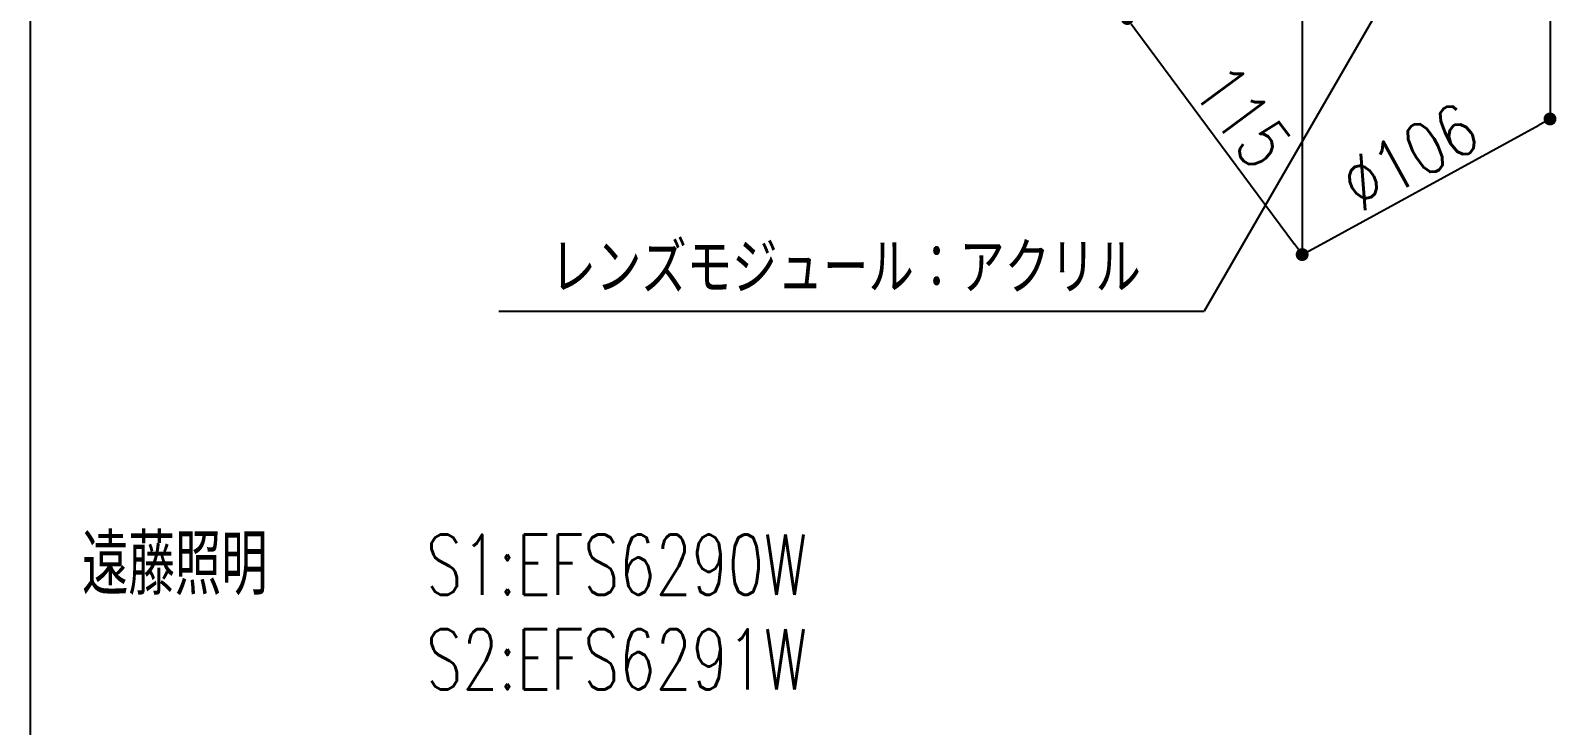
# Model space of a CAD drawing. Header units: millimetres. Extents: x 14 to 828, y 15 to 581.
# Drawn here: x 149 to 237.7, y 307.3 to 347.7 of the extents above; entities that cross this region are included whole.
import ezdxf

# ---------------------------------------------------------------- set-up
doc = ezdxf.new("R2010")
doc.units = ezdxf.units.MM
doc.header["$LTSCALE"] = 0.2
doc.layers.get('Defpoints').update_dxf_attribs({"color": 5})
for name, color, linetype in [('1_寸法', 7, 'Continuous'), ('1_文字', 3, 'Continuous'), ('1_表', 7, 'Continuous')]:
    doc.layers.add(name, color=color, linetype=linetype)
doc.styles.add('Dim', font='simplex.shx', dxfattribs={"width": 0.8, "bigfont": 'extfont2.shx'})
doc.styles.get("Standard").update_dxf_attribs({"font": 'simplex.shx', "width": 0.8, "bigfont": 'extfont2.shx'})
doc.dimstyles.new('1-1', dxfattribs={"dimtxt": 3, "dimasz": 0.75, "dimexe": 0, "dimexo": 1, "dimgap": 0.5, "dimtad": 1, "dimdec": 0, "dimtxsty": 'Dim', "dimblk": 'DOT', "dimcen": 2.5, "dimadec": 0, "dimazin": 0, "dimtfac": 1, "dimtdec": 0, "dimtix": 1, "dimtmove": 2, "dimatfit": 3, "dimldrblk": '引出', "dimfxl": 1, "dimlwd": -1, "dimlwe": -1, "dimarcsym": 0})

# ---------------------------------------------------------------- blocks, each defined once
blk = doc.blocks.new('_Dot')
at = {"color": 0, "linetype": 'ByBlock', "lineweight": -2}
blk.add_line((-0.5, 0), (-1, 0), dxfattribs=at)
at = {"color": 0, "linetype": 'ByBlock', "const_width": 0.5}
blk.add_lwpolyline([(-0.25, 0, 1), (0.25, 0, 1)], format="xyb", close=True, dxfattribs=at)
blk = doc.blocks.new('*D17')
at = {"layer": '1_寸法', "color": 0, "transparency": 16777216}
for p, q in [((237.339, 359.174), (237.339, 342.6)), ((222.93, 351.293), (222.93, 334.718)), ((223.588, 335.078), (236.681, 342.24))]:
    blk.add_line(p, q, dxfattribs=at)
at = {"layer": 'Defpoints', "color": 0, "transparency": 16777216}
for p in [(237.339, 360.314), (222.93, 352.433), (237.339, 342.6)]:
    blk.add_point(p, dxfattribs=at)
at = {"layer": '1_寸法', "color": 0, "transparency": 16777216, "xscale": 0.75, "yscale": 0.75, "zscale": 0.75}
for p, rotation in [((237.339, 342.6), 28.67606357484534), ((222.93, 334.718), 208.6760635748453)]:
    blk.add_blockref('_Dot', p, dxfattribs=dict(at, rotation=rotation))
at = {"layer": '1_寸法', "color": 0, "transparency": 16777216, "insert": (229.175, 340.414), "char_height": 3, "attachment_point": 5, "rotation": 28.67606, "style": 'Dim'}
blk.add_mtext('%%C106', dxfattribs=at)
blk = doc.blocks.new('引出')
at = {"color": 0, "linetype": 'ByBlock', "lineweight": -2}
for p, q in [((-3.86, 1.04), (0, 0)), ((0, 0), (-1, 0))]:
    blk.add_line(p, q, dxfattribs=at)
blk = doc.blocks.new('*D21')
at = {"layer": '1_寸法', "color": 0, "transparency": 16777216}
for p, q in [((212.762, 364.471), (212.762, 348.436)), ((222.93, 350.754), (222.93, 334.718)), ((213.208, 347.833), (222.483, 335.321))]:
    blk.add_line(p, q, dxfattribs=at)
at = {"layer": 'Defpoints', "color": 0, "transparency": 16777216}
for p in [(212.762, 366.15), (222.93, 352.433), (222.93, 334.718)]:
    blk.add_point(p, dxfattribs=at)
at = {"layer": '1_寸法', "color": 0, "transparency": 16777216, "xscale": 0.75, "yscale": 0.75, "zscale": 0.75}
for p, rotation in [((212.762, 348.436), 126.5486283156237), ((222.93, 334.718), 306.5486283156237)]:
    blk.add_blockref('_Dot', p, dxfattribs=dict(at, rotation=rotation))
at = {"layer": '1_寸法', "color": 0, "transparency": 16777216, "insert": (219.452, 342.768), "char_height": 3, "attachment_point": 5, "rotation": 306.54863, "style": 'Dim'}
blk.add_mtext('115', dxfattribs=at)

msp = doc.modelspace()

# ---------------------------------------------------------------- linework, layer by layer
at = {"layer": '1_文字'}
for p in [(229.734, 353.087), (176.234, 331.436)]:
    msp.add_line(p, (217.234, 331.436), dxfattribs=at)
at = {"layer": '1_表', "color": 6}
msp.add_line((149, 31.443), (149, 581.443), dxfattribs=at)

# ---------------------------------------------------------------- texts
at = {"layer": '1_文字', "linetype": 'Continuous', "width": 0.8}
msp.add_text('レンズモジュール：アクリル', height=3, dxfattribs=at).set_placement((179.234, 332.436))
at = {"layer": '1_文字', "width": 0.7}
for s, p in [('遠藤照明', (152, 314.943)), ('S1:EFS6290W', (172, 314.943)), ('S2:EFS6291W', (172, 309.443))]:
    msp.add_text(s, height=3.5, dxfattribs=at).set_placement(p)

# ---------------------------------------------------------------- dimensions: what is measured, and where the dimension line sits
at = {"layer": '1_寸法'}
for p1, p2, distance, text, picture, middle in [((212.762, 366.15), (222.93, 352.433), -10.549, '115', '*D21', (219.452, 342.768)), ((222.93, 352.433), (237.339, 360.314), -15.542, '%%C106', '*D17', (229.175, 340.414))]:
    dim = msp.add_aligned_dim(p1=p1, p2=p2, distance=distance, text=text, dimstyle='1-1', dxfattribs=at)
    dim.commit()
    dim.dimension.update_dxf_attribs({"geometry": picture, "text_midpoint": middle})

doc.saveas('drawing.dxf')
